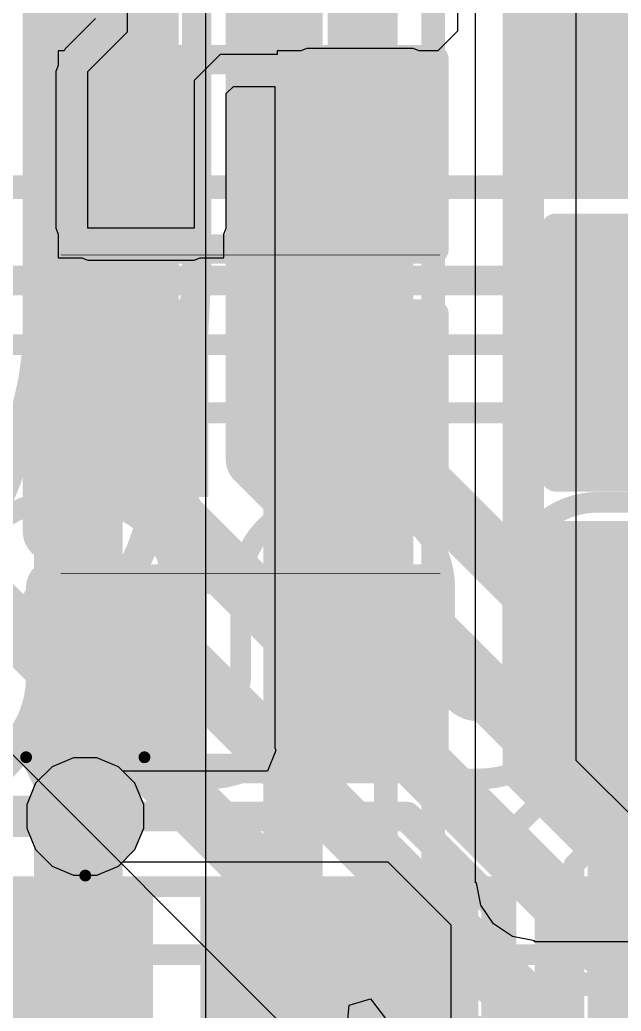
# Model space of a CAD drawing. Header units: inches. Extents: x -6 to 283, y -12 to 154.
# Drawn here: x 37.115 to 39.696, y 6.609 to 10.865 of the extents above; entities that cross this region are included whole.
import ezdxf

# ---------------------------------------------------------------- set-up
doc = ezdxf.new("R2010")
doc.units = ezdxf.units.IN
for name, color, linetype in [('Bottom Layer', 5, 'Continuous'), ('Bottom Overlay', 54, 'Continuous'), ('Bottom Paste', 16, 'Continuous'), ('Bottom Solder', 6, 'Continuous'), ('Drill Drawing', 1, 'Continuous'), ('GND-4', 54, 'Continuous'), ('PWR-1', 156, 'Continuous'), ('PWR-2', 130, 'Continuous'), ('Signal L1', 76, 'Continuous'), ('Signal L2', 6, 'Continuous'), ('Top Layer', 1, 'Continuous'), ('Via Holes', 16, 'Continuous')]:
    doc.layers.add(name, color=color, linetype=linetype)

# ---------------------------------------------------------------- blocks, each defined once
blk = doc.blocks.new('R___0402_B_168')
at = {"layer": 'Bottom Layer'}
for points in [[(-0.2413, 0.3175), (-0.2413, -0.3175), (-0.6985, -0.3175), (-0.6985, 0.3175)], [(0.6985, 0.3175), (0.6985, -0.3175), (0.2413, -0.3175), (0.2413, 0.3175)]]:
    blk.add_hatch(color=5, dxfattribs=at).paths.add_polyline_path(points)
at = {"layer": 'Bottom Paste'}
for points in [[(-0.2413, 0.3175), (-0.2413, -0.3175), (-0.6985, -0.3175), (-0.6985, 0.3175)], [(0.6985, 0.3175), (0.6985, -0.3175), (0.2413, -0.3175), (0.2413, 0.3175)]]:
    blk.add_hatch(color=16, dxfattribs=at).paths.add_polyline_path(points)
at = {"layer": 'Bottom Solder'}
for points in [[(-0.1863, 0.3725), (-0.1863, -0.3725), (-0.7535, -0.3725), (-0.7535, 0.3725)], [(0.7535, 0.3725), (0.7535, -0.3725), (0.1863, -0.3725), (0.1863, 0.3725)]]:
    blk.add_hatch(color=6, dxfattribs=at).paths.add_polyline_path(points)
at = {"layer": 'Bottom Overlay'}
for points in [[(-0.7874, -0.4064, 0.127, 0.127, 0), (-0.7874, 0.4064, 0.127, 0.127, 0)], [(-0.7874, 0.4064, 0.127, 0.127, 0), (0.7874, 0.4064, 0.127, 0.127, 0)], [(0.7874, -0.4064, 0.127, 0.127, 0), (0.7874, 0.4064, 0.127, 0.127, 0)], [(-0.8128, 0.4318, 0.00323, 0.00323, 0), (0.8128, 0.4318, 0.00323, 0.00323, 0)], [(-0.7874, -0.4064, 0.127, 0.127, 0), (0.7874, -0.4064, 0.127, 0.127, 0)]]:
    blk.add_lwpolyline(points, format="xyseb", dxfattribs=at)
for points in [[(-0.8191, 0.4064, 0.0635, 0.0635, 1), (-0.7556, 0.4064, 0.0635, 0.0635, 1)], [(-0.8191, 0.4064, 0.0635, 0.0635, 1), (-0.7556, 0.4064, 0.0635, 0.0635, 1)], [(0.7556, 0.4064, 0.0635, 0.0635, 1), (0.8191, 0.4064, 0.0635, 0.0635, 1)], [(0.7556, 0.4064, 0.0635, 0.0635, 1), (0.8191, 0.4064, 0.0635, 0.0635, 1)], [(-0.8136, 0.4318, 0.00161, 0.00161, 1), (-0.812, 0.4318, 0.00161, 0.00161, 1)], [(0.812, 0.4318, 0.00161, 0.00161, 1), (0.8136, 0.4318, 0.00161, 0.00161, 1)], [(-0.8191, -0.4064, 0.0635, 0.0635, 1), (-0.7556, -0.4064, 0.0635, 0.0635, 1)], [(-0.8191, -0.4064, 0.0635, 0.0635, 1), (-0.7556, -0.4064, 0.0635, 0.0635, 1)], [(0.7556, -0.4064, 0.0635, 0.0635, 1), (0.8191, -0.4064, 0.0635, 0.0635, 1)], [(0.7556, -0.4064, 0.0635, 0.0635, 1), (0.8191, -0.4064, 0.0635, 0.0635, 1)]]:
    blk.add_lwpolyline(points, format="xyseb", close=True, dxfattribs=at)
blk = doc.blocks.new('R___0402_B_171')
at = {"layer": 'Bottom Layer'}
for points in [[(-0.2413, 0.3175), (-0.2413, -0.3175), (-0.6985, -0.3175), (-0.6985, 0.3175)], [(0.6985, 0.3175), (0.6985, -0.3175), (0.2413, -0.3175), (0.2413, 0.3175)]]:
    blk.add_hatch(color=5, dxfattribs=at).paths.add_polyline_path(points)
at = {"layer": 'Bottom Paste'}
for points in [[(-0.2413, 0.3175), (-0.2413, -0.3175), (-0.6985, -0.3175), (-0.6985, 0.3175)], [(0.6985, 0.3175), (0.6985, -0.3175), (0.2413, -0.3175), (0.2413, 0.3175)]]:
    blk.add_hatch(color=16, dxfattribs=at).paths.add_polyline_path(points)
at = {"layer": 'Bottom Solder'}
for points in [[(-0.1863, 0.3725), (-0.1863, -0.3725), (-0.7535, -0.3725), (-0.7535, 0.3725)], [(0.7535, 0.3725), (0.7535, -0.3725), (0.1863, -0.3725), (0.1863, 0.3725)]]:
    blk.add_hatch(color=6, dxfattribs=at).paths.add_polyline_path(points)
at = {"layer": 'Bottom Overlay'}
for points in [[(-0.7874, 0.4064, 0.127, 0.127, 0), (-0.7874, -0.4064, 0.127, 0.127, 0)], [(0.7874, 0.4064, 0.127, 0.127, 0), (-0.7874, 0.4064, 0.127, 0.127, 0)], [(0.7874, 0.4064, 0.127, 0.127, 0), (0.7874, -0.4064, 0.127, 0.127, 0)], [(0.8128, 0.4318, 0.00323, 0.00323, 0), (-0.8128, 0.4318, 0.00323, 0.00323, 0)], [(0.7874, -0.4064, 0.127, 0.127, 0), (-0.7874, -0.4064, 0.127, 0.127, 0)]]:
    blk.add_lwpolyline(points, format="xyseb", dxfattribs=at)
for points in [[(-0.8191, 0.4064, 0.0635, 0.0635, 1), (-0.7556, 0.4064, 0.0635, 0.0635, 1)], [(-0.8191, 0.4064, 0.0635, 0.0635, 1), (-0.7556, 0.4064, 0.0635, 0.0635, 1)], [(0.7556, 0.4064, 0.0635, 0.0635, 1), (0.8191, 0.4064, 0.0635, 0.0635, 1)], [(0.7556, 0.4064, 0.0635, 0.0635, 1), (0.8191, 0.4064, 0.0635, 0.0635, 1)], [(-0.8136, 0.4318, 0.00161, 0.00161, 1), (-0.812, 0.4318, 0.00161, 0.00161, 1)], [(0.812, 0.4318, 0.00161, 0.00161, 1), (0.8136, 0.4318, 0.00161, 0.00161, 1)], [(-0.8191, -0.4064, 0.0635, 0.0635, 1), (-0.7556, -0.4064, 0.0635, 0.0635, 1)], [(-0.8191, -0.4064, 0.0635, 0.0635, 1), (-0.7556, -0.4064, 0.0635, 0.0635, 1)], [(0.7556, -0.4064, 0.0635, 0.0635, 1), (0.8191, -0.4064, 0.0635, 0.0635, 1)], [(0.7556, -0.4064, 0.0635, 0.0635, 1), (0.8191, -0.4064, 0.0635, 0.0635, 1)]]:
    blk.add_lwpolyline(points, format="xyseb", close=True, dxfattribs=at)
blk = doc.blocks.new('C___0603_B_383')
at = {"layer": 'Bottom Layer'}
for points in [[(-1.143, -0.4445), (-1.143, 0.4445), (-0.381, 0.4445), (-0.381, -0.4445)], [(0.381, -0.4445), (0.381, 0.4445), (1.143, 0.4445), (1.143, -0.4445)]]:
    blk.add_hatch(color=5, dxfattribs=at).paths.add_polyline_path(points)
at = {"layer": 'Bottom Paste'}
for points in [[(-1.143, -0.4445), (-1.143, 0.4445), (-0.381, 0.4445), (-0.381, -0.4445)], [(0.381, -0.4445), (0.381, 0.4445), (1.143, 0.4445), (1.143, -0.4445)]]:
    blk.add_hatch(color=16, dxfattribs=at).paths.add_polyline_path(points)
at = {"layer": 'Bottom Solder'}
for points in [[(-1.203, -0.5045), (-1.203, 0.5045), (-0.321, 0.5045), (-0.321, -0.5045)], [(0.321, -0.5045), (0.321, 0.5045), (1.203, 0.5045), (1.203, -0.5045)]]:
    blk.add_hatch(color=6, dxfattribs=at).paths.add_polyline_path(points)
at = {"layer": 'Bottom Overlay'}
for points in [[(-0.4572, 0.5334, 0.127, 0.127, 0), (-1.2446, 0.5334, 0.127, 0.127, 0)], [(-1.2446, 0.5334, 0.127, 0.127, 0), (-1.2446, -0.5334, 0.127, 0.127, 0)], [(1.2446, 0.5334, 0.127, 0.127, 0), (0.4572, 0.5334, 0.127, 0.127, 0)], [(1.2446, 0.5334, 0.127, 0.127, 0), (1.2446, -0.5334, 0.127, 0.127, 0)], [(-0.4572, -0.5334, 0.127, 0.127, 0), (-1.2446, -0.5334, 0.127, 0.127, 0)], [(1.2446, -0.5334, 0.127, 0.127, 0), (0.4572, -0.5334, 0.127, 0.127, 0)]]:
    blk.add_lwpolyline(points, format="xyseb", dxfattribs=at)
for points in [[(-1.2764, 0.5334, 0.0635, 0.0635, 1), (-1.2128, 0.5334, 0.0635, 0.0635, 1)], [(-1.2764, 0.5334, 0.0635, 0.0635, 1), (-1.2128, 0.5334, 0.0635, 0.0635, 1)], [(-0.4889, 0.5334, 0.0635, 0.0635, 1), (-0.4254, 0.5334, 0.0635, 0.0635, 1)], [(0.4254, 0.5334, 0.0635, 0.0635, 1), (0.4889, 0.5334, 0.0635, 0.0635, 1)], [(1.2128, 0.5334, 0.0635, 0.0635, 1), (1.2764, 0.5334, 0.0635, 0.0635, 1)], [(1.2128, 0.5334, 0.0635, 0.0635, 1), (1.2764, 0.5334, 0.0635, 0.0635, 1)], [(-1.2764, -0.5334, 0.0635, 0.0635, 1), (-1.2128, -0.5334, 0.0635, 0.0635, 1)], [(-1.2764, -0.5334, 0.0635, 0.0635, 1), (-1.2128, -0.5334, 0.0635, 0.0635, 1)], [(-0.4889, -0.5334, 0.0635, 0.0635, 1), (-0.4254, -0.5334, 0.0635, 0.0635, 1)], [(0.4254, -0.5334, 0.0635, 0.0635, 1), (0.4889, -0.5334, 0.0635, 0.0635, 1)], [(1.2128, -0.5334, 0.0635, 0.0635, 1), (1.2764, -0.5334, 0.0635, 0.0635, 1)], [(1.2128, -0.5334, 0.0635, 0.0635, 1), (1.2764, -0.5334, 0.0635, 0.0635, 1)]]:
    blk.add_lwpolyline(points, format="xyseb", close=True, dxfattribs=at)
blk = doc.blocks.new('C___0603_B_411')
at = {"layer": 'Bottom Layer'}
for points in [[(-1.143, -0.4445), (-1.143, 0.4445), (-0.381, 0.4445), (-0.381, -0.4445)], [(0.381, -0.4445), (0.381, 0.4445), (1.143, 0.4445), (1.143, -0.4445)]]:
    blk.add_hatch(color=5, dxfattribs=at).paths.add_polyline_path(points)
at = {"layer": 'Bottom Paste'}
for points in [[(-1.143, -0.4445), (-1.143, 0.4445), (-0.381, 0.4445), (-0.381, -0.4445)], [(0.381, -0.4445), (0.381, 0.4445), (1.143, 0.4445), (1.143, -0.4445)]]:
    blk.add_hatch(color=16, dxfattribs=at).paths.add_polyline_path(points)
at = {"layer": 'Bottom Solder'}
for points in [[(-1.203, -0.5045), (-1.203, 0.5045), (-0.321, 0.5045), (-0.321, -0.5045)], [(0.321, -0.5045), (0.321, 0.5045), (1.203, 0.5045), (1.203, -0.5045)]]:
    blk.add_hatch(color=6, dxfattribs=at).paths.add_polyline_path(points)
at = {"layer": 'Bottom Overlay'}
for points in [[(-1.2446, 0.5334, 0.127, 0.127, 0), (-1.2446, -0.5334, 0.127, 0.127, 0)], [(-0.4572, 0.5334, 0.127, 0.127, 0), (-1.2446, 0.5334, 0.127, 0.127, 0)], [(1.2446, 0.5334, 0.127, 0.127, 0), (0.4572, 0.5334, 0.127, 0.127, 0)], [(1.2446, 0.5334, 0.127, 0.127, 0), (1.2446, -0.5334, 0.127, 0.127, 0)], [(-0.4572, -0.5334, 0.127, 0.127, 0), (-1.2446, -0.5334, 0.127, 0.127, 0)], [(1.2446, -0.5334, 0.127, 0.127, 0), (0.4572, -0.5334, 0.127, 0.127, 0)]]:
    blk.add_lwpolyline(points, format="xyseb", dxfattribs=at)
for points in [[(-1.2764, 0.5334, 0.0635, 0.0635, 1), (-1.2128, 0.5334, 0.0635, 0.0635, 1)], [(-1.2764, 0.5334, 0.0635, 0.0635, 1), (-1.2128, 0.5334, 0.0635, 0.0635, 1)], [(-0.4889, 0.5334, 0.0635, 0.0635, 1), (-0.4254, 0.5334, 0.0635, 0.0635, 1)], [(0.4254, 0.5334, 0.0635, 0.0635, 1), (0.4889, 0.5334, 0.0635, 0.0635, 1)], [(1.2128, 0.5334, 0.0635, 0.0635, 1), (1.2764, 0.5334, 0.0635, 0.0635, 1)], [(1.2128, 0.5334, 0.0635, 0.0635, 1), (1.2764, 0.5334, 0.0635, 0.0635, 1)], [(-1.2764, -0.5334, 0.0635, 0.0635, 1), (-1.2128, -0.5334, 0.0635, 0.0635, 1)], [(-1.2764, -0.5334, 0.0635, 0.0635, 1), (-1.2128, -0.5334, 0.0635, 0.0635, 1)], [(-0.4889, -0.5334, 0.0635, 0.0635, 1), (-0.4254, -0.5334, 0.0635, 0.0635, 1)], [(0.4254, -0.5334, 0.0635, 0.0635, 1), (0.4889, -0.5334, 0.0635, 0.0635, 1)], [(1.2128, -0.5334, 0.0635, 0.0635, 1), (1.2764, -0.5334, 0.0635, 0.0635, 1)], [(1.2128, -0.5334, 0.0635, 0.0635, 1), (1.2764, -0.5334, 0.0635, 0.0635, 1)]]:
    blk.add_lwpolyline(points, format="xyseb", close=True, dxfattribs=at)
blk = doc.blocks.new('C___0603_B_412')
at = {"layer": 'Bottom Layer'}
for points in [[(-1.143, -0.4445), (-1.143, 0.4445), (-0.381, 0.4445), (-0.381, -0.4445)], [(0.381, -0.4445), (0.381, 0.4445), (1.143, 0.4445), (1.143, -0.4445)]]:
    blk.add_hatch(color=5, dxfattribs=at).paths.add_polyline_path(points)
at = {"layer": 'Bottom Paste'}
for points in [[(-1.143, -0.4445), (-1.143, 0.4445), (-0.381, 0.4445), (-0.381, -0.4445)], [(0.381, -0.4445), (0.381, 0.4445), (1.143, 0.4445), (1.143, -0.4445)]]:
    blk.add_hatch(color=16, dxfattribs=at).paths.add_polyline_path(points)
at = {"layer": 'Bottom Solder'}
for points in [[(-1.203, -0.5045), (-1.203, 0.5045), (-0.321, 0.5045), (-0.321, -0.5045)], [(0.321, -0.5045), (0.321, 0.5045), (1.203, 0.5045), (1.203, -0.5045)]]:
    blk.add_hatch(color=6, dxfattribs=at).paths.add_polyline_path(points)
at = {"layer": 'Bottom Overlay'}
for points in [[(-1.2446, 0.5334, 0.127, 0.127, 0), (-1.2446, -0.5334, 0.127, 0.127, 0)], [(-0.4572, 0.5334, 0.127, 0.127, 0), (-1.2446, 0.5334, 0.127, 0.127, 0)], [(1.2446, 0.5334, 0.127, 0.127, 0), (0.4572, 0.5334, 0.127, 0.127, 0)], [(1.2446, 0.5334, 0.127, 0.127, 0), (1.2446, -0.5334, 0.127, 0.127, 0)], [(-0.4572, -0.5334, 0.127, 0.127, 0), (-1.2446, -0.5334, 0.127, 0.127, 0)], [(1.2446, -0.5334, 0.127, 0.127, 0), (0.4572, -0.5334, 0.127, 0.127, 0)]]:
    blk.add_lwpolyline(points, format="xyseb", dxfattribs=at)
for points in [[(-1.2764, 0.5334, 0.0635, 0.0635, 1), (-1.2128, 0.5334, 0.0635, 0.0635, 1)], [(-1.2764, 0.5334, 0.0635, 0.0635, 1), (-1.2128, 0.5334, 0.0635, 0.0635, 1)], [(-0.4889, 0.5334, 0.0635, 0.0635, 1), (-0.4254, 0.5334, 0.0635, 0.0635, 1)], [(0.4254, 0.5334, 0.0635, 0.0635, 1), (0.4889, 0.5334, 0.0635, 0.0635, 1)], [(1.2128, 0.5334, 0.0635, 0.0635, 1), (1.2764, 0.5334, 0.0635, 0.0635, 1)], [(1.2128, 0.5334, 0.0635, 0.0635, 1), (1.2764, 0.5334, 0.0635, 0.0635, 1)], [(-1.2764, -0.5334, 0.0635, 0.0635, 1), (-1.2128, -0.5334, 0.0635, 0.0635, 1)], [(-1.2764, -0.5334, 0.0635, 0.0635, 1), (-1.2128, -0.5334, 0.0635, 0.0635, 1)], [(-0.4889, -0.5334, 0.0635, 0.0635, 1), (-0.4254, -0.5334, 0.0635, 0.0635, 1)], [(0.4254, -0.5334, 0.0635, 0.0635, 1), (0.4889, -0.5334, 0.0635, 0.0635, 1)], [(1.2128, -0.5334, 0.0635, 0.0635, 1), (1.2764, -0.5334, 0.0635, 0.0635, 1)], [(1.2128, -0.5334, 0.0635, 0.0635, 1), (1.2764, -0.5334, 0.0635, 0.0635, 1)]]:
    blk.add_lwpolyline(points, format="xyseb", close=True, dxfattribs=at)
blk = doc.blocks.new('C___0402_B_442')
at = {"layer": 'Bottom Layer'}
for points in [[(-0.2413, 0.3175), (-0.2413, -0.3175), (-0.6985, -0.3175), (-0.6985, 0.3175)], [(0.6985, 0.3175), (0.6985, -0.3175), (0.2413, -0.3175), (0.2413, 0.3175)]]:
    blk.add_hatch(color=5, dxfattribs=at).paths.add_polyline_path(points)
at = {"layer": 'Bottom Paste'}
for points in [[(-0.2413, 0.3175), (-0.2413, -0.3175), (-0.6985, -0.3175), (-0.6985, 0.3175)], [(0.6985, 0.3175), (0.6985, -0.3175), (0.2413, -0.3175), (0.2413, 0.3175)]]:
    blk.add_hatch(color=16, dxfattribs=at).paths.add_polyline_path(points)
at = {"layer": 'Bottom Solder'}
for points in [[(-0.1813, 0.3775), (-0.1813, -0.3775), (-0.7585, -0.3775), (-0.7585, 0.3775)], [(0.7585, 0.3775), (0.7585, -0.3775), (0.1813, -0.3775), (0.1813, 0.3775)]]:
    blk.add_hatch(color=6, dxfattribs=at).paths.add_polyline_path(points)
at = {"layer": 'Bottom Overlay'}
for points in [[(-0.7874, 0.4064, 0.127, 0.127, 0), (-0.2794, 0.4064, 0.127, 0.127, 0)], [(-0.7874, -0.4064, 0.127, 0.127, 0), (-0.7874, 0.4064, 0.127, 0.127, 0)], [(0.2794, 0.4064, 0.127, 0.127, 0), (0.7874, 0.4064, 0.127, 0.127, 0)], [(0.7874, -0.4064, 0.127, 0.127, 0), (0.7874, 0.4064, 0.127, 0.127, 0)], [(-0.7874, -0.4064, 0.127, 0.127, 0), (-0.2794, -0.4064, 0.127, 0.127, 0)], [(0.2794, -0.4064, 0.127, 0.127, 0), (0.7874, -0.4064, 0.127, 0.127, 0)]]:
    blk.add_lwpolyline(points, format="xyseb", dxfattribs=at)
for points in [[(-0.8191, 0.4064, 0.0635, 0.0635, 1), (-0.7556, 0.4064, 0.0635, 0.0635, 1)], [(-0.8191, 0.4064, 0.0635, 0.0635, 1), (-0.7556, 0.4064, 0.0635, 0.0635, 1)], [(-0.3111, 0.4064, 0.0635, 0.0635, 1), (-0.2477, 0.4064, 0.0635, 0.0635, 1)], [(0.2477, 0.4064, 0.0635, 0.0635, 1), (0.3111, 0.4064, 0.0635, 0.0635, 1)], [(0.7556, 0.4064, 0.0635, 0.0635, 1), (0.8191, 0.4064, 0.0635, 0.0635, 1)], [(0.7556, 0.4064, 0.0635, 0.0635, 1), (0.8191, 0.4064, 0.0635, 0.0635, 1)], [(-0.8191, -0.4064, 0.0635, 0.0635, 1), (-0.7556, -0.4064, 0.0635, 0.0635, 1)], [(-0.8191, -0.4064, 0.0635, 0.0635, 1), (-0.7556, -0.4064, 0.0635, 0.0635, 1)], [(-0.3111, -0.4064, 0.0635, 0.0635, 1), (-0.2477, -0.4064, 0.0635, 0.0635, 1)], [(0.2477, -0.4064, 0.0635, 0.0635, 1), (0.3111, -0.4064, 0.0635, 0.0635, 1)], [(0.7556, -0.4064, 0.0635, 0.0635, 1), (0.8191, -0.4064, 0.0635, 0.0635, 1)], [(0.7556, -0.4064, 0.0635, 0.0635, 1), (0.8191, -0.4064, 0.0635, 0.0635, 1)]]:
    blk.add_lwpolyline(points, format="xyseb", close=True, dxfattribs=at)
blk = doc.blocks.new('C___0603_B_447')
at = {"layer": 'Bottom Layer'}
for points in [[(-1.143, -0.4445), (-1.143, 0.4445), (-0.381, 0.4445), (-0.381, -0.4445)], [(0.381, -0.4445), (0.381, 0.4445), (1.143, 0.4445), (1.143, -0.4445)]]:
    blk.add_hatch(color=5, dxfattribs=at).paths.add_polyline_path(points)
at = {"layer": 'Bottom Paste'}
for points in [[(-1.143, -0.4445), (-1.143, 0.4445), (-0.381, 0.4445), (-0.381, -0.4445)], [(0.381, -0.4445), (0.381, 0.4445), (1.143, 0.4445), (1.143, -0.4445)]]:
    blk.add_hatch(color=16, dxfattribs=at).paths.add_polyline_path(points)
at = {"layer": 'Bottom Solder'}
for points in [[(-1.203, -0.5045), (-1.203, 0.5045), (-0.321, 0.5045), (-0.321, -0.5045)], [(0.321, -0.5045), (0.321, 0.5045), (1.203, 0.5045), (1.203, -0.5045)]]:
    blk.add_hatch(color=6, dxfattribs=at).paths.add_polyline_path(points)
at = {"layer": 'Bottom Overlay'}
for points in [[(-1.2446, -0.5334, 0.127, 0.127, 0), (-1.2446, 0.5334, 0.127, 0.127, 0)], [(-0.4572, 0.5334, 0.127, 0.127, 0), (-1.2446, 0.5334, 0.127, 0.127, 0)], [(1.2446, 0.5334, 0.127, 0.127, 0), (0.4572, 0.5334, 0.127, 0.127, 0)], [(1.2446, -0.5334, 0.127, 0.127, 0), (1.2446, 0.5334, 0.127, 0.127, 0)], [(-0.4572, -0.5334, 0.127, 0.127, 0), (-1.2446, -0.5334, 0.127, 0.127, 0)], [(1.2446, -0.5334, 0.127, 0.127, 0), (0.4572, -0.5334, 0.127, 0.127, 0)]]:
    blk.add_lwpolyline(points, format="xyseb", dxfattribs=at)
for points in [[(-1.2764, 0.5334, 0.0635, 0.0635, 1), (-1.2128, 0.5334, 0.0635, 0.0635, 1)], [(-1.2764, 0.5334, 0.0635, 0.0635, 1), (-1.2128, 0.5334, 0.0635, 0.0635, 1)], [(-0.4889, 0.5334, 0.0635, 0.0635, 1), (-0.4254, 0.5334, 0.0635, 0.0635, 1)], [(0.4254, 0.5334, 0.0635, 0.0635, 1), (0.4889, 0.5334, 0.0635, 0.0635, 1)], [(1.2128, 0.5334, 0.0635, 0.0635, 1), (1.2764, 0.5334, 0.0635, 0.0635, 1)], [(1.2128, 0.5334, 0.0635, 0.0635, 1), (1.2764, 0.5334, 0.0635, 0.0635, 1)], [(-1.2764, -0.5334, 0.0635, 0.0635, 1), (-1.2128, -0.5334, 0.0635, 0.0635, 1)], [(-1.2764, -0.5334, 0.0635, 0.0635, 1), (-1.2128, -0.5334, 0.0635, 0.0635, 1)], [(-0.4889, -0.5334, 0.0635, 0.0635, 1), (-0.4254, -0.5334, 0.0635, 0.0635, 1)], [(0.4254, -0.5334, 0.0635, 0.0635, 1), (0.4889, -0.5334, 0.0635, 0.0635, 1)], [(1.2128, -0.5334, 0.0635, 0.0635, 1), (1.2764, -0.5334, 0.0635, 0.0635, 1)], [(1.2128, -0.5334, 0.0635, 0.0635, 1), (1.2764, -0.5334, 0.0635, 0.0635, 1)]]:
    blk.add_lwpolyline(points, format="xyseb", close=True, dxfattribs=at)
blk = doc.blocks.new('C___0603_B_449')
at = {"layer": 'Bottom Layer'}
for points in [[(-1.143, -0.4445), (-1.143, 0.4445), (-0.381, 0.4445), (-0.381, -0.4445)], [(0.381, -0.4445), (0.381, 0.4445), (1.143, 0.4445), (1.143, -0.4445)]]:
    blk.add_hatch(color=5, dxfattribs=at).paths.add_polyline_path(points)
at = {"layer": 'Bottom Paste'}
for points in [[(-1.143, -0.4445), (-1.143, 0.4445), (-0.381, 0.4445), (-0.381, -0.4445)], [(0.381, -0.4445), (0.381, 0.4445), (1.143, 0.4445), (1.143, -0.4445)]]:
    blk.add_hatch(color=16, dxfattribs=at).paths.add_polyline_path(points)
at = {"layer": 'Bottom Solder'}
for points in [[(-1.203, -0.5045), (-1.203, 0.5045), (-0.321, 0.5045), (-0.321, -0.5045)], [(0.321, -0.5045), (0.321, 0.5045), (1.203, 0.5045), (1.203, -0.5045)]]:
    blk.add_hatch(color=6, dxfattribs=at).paths.add_polyline_path(points)
at = {"layer": 'Bottom Overlay'}
for points in [[(-1.2446, -0.5334, 0.127, 0.127, 0), (-1.2446, 0.5334, 0.127, 0.127, 0)], [(-0.4572, 0.5334, 0.127, 0.127, 0), (-1.2446, 0.5334, 0.127, 0.127, 0)], [(1.2446, 0.5334, 0.127, 0.127, 0), (0.4572, 0.5334, 0.127, 0.127, 0)], [(1.2446, -0.5334, 0.127, 0.127, 0), (1.2446, 0.5334, 0.127, 0.127, 0)], [(-0.4572, -0.5334, 0.127, 0.127, 0), (-1.2446, -0.5334, 0.127, 0.127, 0)], [(1.2446, -0.5334, 0.127, 0.127, 0), (0.4572, -0.5334, 0.127, 0.127, 0)]]:
    blk.add_lwpolyline(points, format="xyseb", dxfattribs=at)
for points in [[(-1.2764, 0.5334, 0.0635, 0.0635, 1), (-1.2128, 0.5334, 0.0635, 0.0635, 1)], [(-1.2764, 0.5334, 0.0635, 0.0635, 1), (-1.2128, 0.5334, 0.0635, 0.0635, 1)], [(-0.4889, 0.5334, 0.0635, 0.0635, 1), (-0.4254, 0.5334, 0.0635, 0.0635, 1)], [(0.4254, 0.5334, 0.0635, 0.0635, 1), (0.4889, 0.5334, 0.0635, 0.0635, 1)], [(1.2128, 0.5334, 0.0635, 0.0635, 1), (1.2764, 0.5334, 0.0635, 0.0635, 1)], [(1.2128, 0.5334, 0.0635, 0.0635, 1), (1.2764, 0.5334, 0.0635, 0.0635, 1)], [(-1.2764, -0.5334, 0.0635, 0.0635, 1), (-1.2128, -0.5334, 0.0635, 0.0635, 1)], [(-1.2764, -0.5334, 0.0635, 0.0635, 1), (-1.2128, -0.5334, 0.0635, 0.0635, 1)], [(-0.4889, -0.5334, 0.0635, 0.0635, 1), (-0.4254, -0.5334, 0.0635, 0.0635, 1)], [(0.4254, -0.5334, 0.0635, 0.0635, 1), (0.4889, -0.5334, 0.0635, 0.0635, 1)], [(1.2128, -0.5334, 0.0635, 0.0635, 1), (1.2764, -0.5334, 0.0635, 0.0635, 1)], [(1.2128, -0.5334, 0.0635, 0.0635, 1), (1.2764, -0.5334, 0.0635, 0.0635, 1)]]:
    blk.add_lwpolyline(points, format="xyseb", close=True, dxfattribs=at)

msp = doc.modelspace()

# ---------------------------------------------------------------- hatches: boundary and pattern name
at = {"layer": 'Bottom Layer'}
msp.add_hatch(color=5, dxfattribs=at).paths.add_polyline_path([(38.346, 7.7396), (38.8032, 7.7396), (38.8032, 10.6052), (38.346, 10.6052)])
h = msp.add_hatch(color=5, dxfattribs=at)
edge = h.paths.add_edge_path()
edge.add_arc((37.3956, 7.4452), 0.15, 0, 360)
at = {"layer": 'Bottom Solder'}
h = msp.add_hatch(color=6, dxfattribs=at)
edge = h.paths.add_edge_path()
edge.add_arc((37.3956, 7.4452), 0.2516, 0, 360)
at = {"layer": 'GND-4'}
h = msp.add_hatch(color=54, dxfattribs=at)
edge = h.paths.add_edge_path()
edge.add_arc((37.3956, 7.4452), 0.15, 0, 360)
at = {"layer": 'Signal L2'}
h = msp.add_hatch(color=6, dxfattribs=at)
edge = h.paths.add_edge_path()
edge.add_arc((37.3956, 7.4452), 0.15, 0, 360)
at = {"layer": 'Via Holes'}
h = msp.add_hatch(color=7, dxfattribs=at)
edge = h.paths.add_edge_path()
edge.add_arc((37.3956, 7.4452), 0.075, 0, 360)

# ---------------------------------------------------------------- linework, layer by layer
at = {"layer": 'Bottom Layer'}
for p, q in [((38.9937, 13.4993), (38.9937, 10.8164)), ((39.503, 7.6857), (39.503, 12.3083)), ((37.5771, 10.8141), (37.5771, 11.1767)), ((37.4397, 10.8711), (37.309, 10.7404)), ((37.4062, 10.6432), (37.5771, 10.8141)), ((38.9937, 10.8164), (38.9094, 10.7322)), ((37.3056, 10.7322), (37.2792, 10.7322)), ((37.2792, 10.7322), (37.2792, 10.6685)), ((37.309, 10.7404), (37.3056, 10.7322)), ((38.3207, 10.7322), (38.219, 10.7322)), ((38.219, 10.7322), (38.219, 10.7164)), ((38.346, 10.7427), (38.3207, 10.7322)), ((38.8032, 10.7427), (38.346, 10.7427)), ((38.8284, 10.7322), (38.8032, 10.7427)), ((38.9094, 10.7322), (38.8284, 10.7322)), ((37.9745, 10.7164), (37.8634, 10.6052)), ((38.219, 10.7164), (37.9745, 10.7164)), ((37.2792, 10.6685), (37.2687, 10.6432)), ((37.2687, 10.6432), (37.2687, 10.6432)), ((37.2687, 10.6432), (37.2687, 9.9702)), ((37.4062, 9.9702), (37.4062, 10.6432)), ((37.8634, 10.6052), (37.8634, 9.9702)), ((38.0008, 10.5483), (38.0315, 10.5789)), ((38.0315, 10.5789), (38.2085, 10.5789)), ((38.2085, 10.5789), (38.2085, 7.7396)), ((38.0008, 9.9702), (38.0008, 10.5483)), ((37.2687, 9.9702), (37.2792, 9.9449)), ((37.8634, 9.9702), (37.4062, 9.9702)), ((37.9904, 9.9449), (38.0008, 9.9702)), ((37.2792, 9.9449), (37.2792, 9.8432)), ((37.9904, 9.8432), (37.9904, 9.9449)), ((37.2792, 9.8432), (37.3809, 9.8432)), ((37.3809, 9.8432), (37.4062, 9.8327)), ((37.4062, 9.8327), (37.8634, 9.8327)), ((37.8634, 9.8327), (37.8886, 9.8432)), ((37.8886, 9.8432), (37.9904, 9.8432)), ((38.2132, 7.7283), (38.1778, 7.6394)), ((38.2085, 7.7396), (38.2132, 7.7283)), ((37.3456, 7.6968), (37.2531, 7.6585)), ((37.4457, 7.6968), (37.3456, 7.6968)), ((37.5382, 7.6585), (37.4457, 7.6968)), ((39.8418, 7.3469), (39.503, 7.6857)), ((37.2531, 7.6585), (37.1824, 7.5877)), ((37.5572, 7.6394), (37.5382, 7.6585)), ((38.1778, 7.6394), (37.5572, 7.6394)), ((37.1824, 7.5877), (37.144, 7.4952)), ((37.144, 7.4952), (37.144, 7.3951)), ((37.144, 7.3951), (37.1824, 7.3027)), ((37.1824, 7.3027), (37.2531, 7.2319)), ((37.5382, 7.2319), (37.5572, 7.2509)), ((37.5572, 7.2509), (38.6939, 7.2509)), ((38.6939, 7.2509), (38.9645, 6.9803)), ((37.2531, 7.2319), (37.3456, 7.1936)), ((37.3456, 7.1936), (37.4457, 7.1936)), ((37.4457, 7.1936), (37.5382, 7.2319)), ((38.9645, 6.9803), (38.9645, 5.9115))]:
    msp.add_line(p, q, dxfattribs=at)
for points in [[(39.2752, 7.6367, 0.1778, 0.1778, 0), (39.2752, 13.5413, 0.1778, 0.1778, 0)], [(38.5746, 7.9682, 0.127, 0.127, 0), (38.5746, 8.0571, 0.127, 0.127, 0)], [(38.5746, 7.9682, 0.127, 0.127, 0), (39.0501, 7.4927, 0.127, 0.127, 0)], [(39.2752, 7.6367, 0.1778, 0.1778, 0), (39.6413, 7.2706, 0.1778, 0.1778, 0)], [(39.0501, 7.4927, 0.127, 0.127, 0), (39.3873, 7.1554, 0.127, 0.127, 0)], [(37.3956, 7.4452, 0.127, 0.127, 0), (38.7743, 7.4452, 0.127, 0.127, 0)], [(38.7743, 7.4452, 0.127, 0.127, 0), (39.1587, 7.0607, 0.127, 0.127, 0)], [(39.6413, 4.181, 0.1778, 0.1778, 0), (39.6413, 7.2706, 0.1778, 0.1778, 0)], [(39.3873, 4.0758, 0.127, 0.127, 0), (39.3873, 7.1554, 0.127, 0.127, 0)], [(39.1587, 4.0067, 0.127, 0.127, 0), (39.1587, 7.0607, 0.127, 0.127, 0)]]:
    msp.add_lwpolyline(points, format="xyseb", dxfattribs=at)
for points in [[(38.5428, 8.0571, 0.0635, 0.0635, 1), (38.6063, 8.0571, 0.0635, 0.0635, 1)], [(38.5428, 7.9682, 0.0635, 0.0635, 1), (38.6063, 7.9682, 0.0635, 0.0635, 1)], [(38.5428, 7.9682, 0.0635, 0.0635, 1), (38.6063, 7.9682, 0.0635, 0.0635, 1)], [(39.2308, 7.6367, 0.0889, 0.0889, 1), (39.3197, 7.6367, 0.0889, 0.0889, 1)], [(39.2308, 7.6367, 0.0889, 0.0889, 1), (39.3197, 7.6367, 0.0889, 0.0889, 1)], [(39.0183, 7.4927, 0.0635, 0.0635, 1), (39.0818, 7.4927, 0.0635, 0.0635, 1)], [(39.0183, 7.4927, 0.0635, 0.0635, 1), (39.0818, 7.4927, 0.0635, 0.0635, 1)], [(37.3639, 7.4452, 0.0635, 0.0635, 1), (37.4274, 7.4452, 0.0635, 0.0635, 1)], [(38.7426, 7.4452, 0.0635, 0.0635, 1), (38.8061, 7.4452, 0.0635, 0.0635, 1)], [(38.7426, 7.4452, 0.0635, 0.0635, 1), (38.8061, 7.4452, 0.0635, 0.0635, 1)], [(39.5969, 7.2706, 0.0889, 0.0889, 1), (39.6858, 7.2706, 0.0889, 0.0889, 1)], [(39.5969, 7.2706, 0.0889, 0.0889, 1), (39.6858, 7.2706, 0.0889, 0.0889, 1)], [(39.3556, 7.1554, 0.0635, 0.0635, 1), (39.4191, 7.1554, 0.0635, 0.0635, 1)], [(39.3556, 7.1554, 0.0635, 0.0635, 1), (39.4191, 7.1554, 0.0635, 0.0635, 1)], [(39.127, 7.0607, 0.0635, 0.0635, 1), (39.1905, 7.0607, 0.0635, 0.0635, 1)], [(39.127, 7.0607, 0.0635, 0.0635, 1), (39.1905, 7.0607, 0.0635, 0.0635, 1)]]:
    msp.add_lwpolyline(points, format="xyseb", close=True, dxfattribs=at)
at = {"layer": 'Drill Drawing'}
for points in [[(37.1416, 7.6992, 0.0508, 0.0508, 0), (37.6496, 7.6992, 0.0508, 0.0508, 0)], [(37.1416, 7.6992, 0.0508, 0.0508, 0), (37.3956, 7.1912, 0.0508, 0.0508, 0)], [(37.3956, 7.1912, 0.0508, 0.0508, 0), (37.6496, 7.6992, 0.0508, 0.0508, 0)]]:
    msp.add_lwpolyline(points, format="xyseb", dxfattribs=at)
for points in [[(37.1289, 7.6992, 0.0254, 0.0254, 1), (37.1543, 7.6992, 0.0254, 0.0254, 1)], [(37.1289, 7.6992, 0.0254, 0.0254, 1), (37.1543, 7.6992, 0.0254, 0.0254, 1)], [(37.6369, 7.6992, 0.0254, 0.0254, 1), (37.6623, 7.6992, 0.0254, 0.0254, 1)], [(37.6369, 7.6992, 0.0254, 0.0254, 1), (37.6623, 7.6992, 0.0254, 0.0254, 1)], [(37.3829, 7.1912, 0.0254, 0.0254, 1), (37.4083, 7.1912, 0.0254, 0.0254, 1)], [(37.3829, 7.1912, 0.0254, 0.0254, 1), (37.4083, 7.1912, 0.0254, 0.0254, 1)]]:
    msp.add_lwpolyline(points, format="xyseb", close=True, dxfattribs=at)
at = {"layer": 'GND-4'}
for p, q in [((37.3456, 7.6968), (37.2531, 7.6585)), ((37.4457, 7.6968), (37.3456, 7.6968)), ((37.5382, 7.6585), (37.4457, 7.6968)), ((37.2531, 7.6585), (37.1824, 7.5877)), ((37.6089, 7.5877), (37.5382, 7.6585)), ((37.1824, 7.5877), (37.144, 7.4952)), ((37.6472, 7.4952), (37.6089, 7.5877)), ((37.144, 7.4952), (37.144, 7.3951)), ((37.6472, 7.3951), (37.6472, 7.4952)), ((37.144, 7.3951), (37.1824, 7.3027)), ((37.6089, 7.3027), (37.6472, 7.3951)), ((37.1824, 7.3027), (37.2531, 7.2319)), ((37.5382, 7.2319), (37.6089, 7.3027)), ((37.2531, 7.2319), (37.3456, 7.1936)), ((37.3456, 7.1936), (37.4457, 7.1936)), ((37.4457, 7.1936), (37.5382, 7.2319))]:
    msp.add_line(p, q, dxfattribs=at)
at = {"layer": 'PWR-1'}
msp.add_line((37.9134, 4.4935), (37.9134, 12.7726), dxfattribs=at)
msp.add_lwpolyline([(37.3662, 4.6888, 0.381, 0.381, 0), (37.3662, 13.4522, 0.381, 0.381, 0)], format="xyseb", dxfattribs=at)
at = {"layer": 'PWR-2'}
msp.add_line((36.3945, 8.3994), (41.0961, 3.6977), dxfattribs=at)
for points in [[(38.1253, 8.9783, 0.254, 0.254, 0), (38.1253, 17.8915, 0.254, 0.254, 0)], [(37.6696, 8.8403, 0.254, 0.254, 0), (37.6696, 17.7575, 0.254, 0.254, 0)], [(38.5626, 9.1549, 0.254, 0.254, 0), (38.5626, 17.6132, 0.254, 0.254, 0)], [(37.2543, 8.6676, 0.254, 0.254, 0), (37.2543, 17.4133, 0.254, 0.254, 0)], [(38.5626, 9.1549, 0.254, 0.254, 0), (41.014, 6.7035, 0.254, 0.254, 0)], [(38.1253, 8.9783, 0.254, 0.254, 0), (42.7521, 4.3515, 0.254, 0.254, 0)], [(37.6696, 8.8403, 0.254, 0.254, 0), (42.357, 4.1529, 0.254, 0.254, 0)], [(37.2543, 8.6676, 0.254, 0.254, 0), (41.9367, 3.9852, 0.254, 0.254, 0)], [(36.798, 8.5509, 0.254, 0.254, 0), (41.5028, 3.8461, 0.254, 0.254, 0)]]:
    msp.add_lwpolyline(points, format="xyseb", dxfattribs=at)
for points in [[(38.4991, 9.1549, 0.127, 0.127, 1), (38.6261, 9.1549, 0.127, 0.127, 1)], [(38.4991, 9.1549, 0.127, 0.127, 1), (38.6261, 9.1549, 0.127, 0.127, 1)], [(38.0618, 8.9783, 0.127, 0.127, 1), (38.1888, 8.9783, 0.127, 0.127, 1)], [(38.0618, 8.9783, 0.127, 0.127, 1), (38.1888, 8.9783, 0.127, 0.127, 1)], [(37.6061, 8.8403, 0.127, 0.127, 1), (37.7331, 8.8403, 0.127, 0.127, 1)], [(37.6061, 8.8403, 0.127, 0.127, 1), (37.7331, 8.8403, 0.127, 0.127, 1)], [(37.1908, 8.6676, 0.127, 0.127, 1), (37.3178, 8.6676, 0.127, 0.127, 1)], [(37.1908, 8.6676, 0.127, 0.127, 1), (37.3178, 8.6676, 0.127, 0.127, 1)]]:
    msp.add_lwpolyline(points, format="xyseb", close=True, dxfattribs=at)
at = {"layer": 'Signal L1'}
for points in [[(36.9502, 10.1464, 0.1016, 0.1016, 0), (41.0581, 10.1464, 0.1016, 0.1016, 0)], [(36.9505, 9.7461, 0.127, 0.127, 0), (42.5433, 9.7461, 0.127, 0.127, 0)], [(32.9467, 9.4701, 0.0889, 0.0889, 0), (43.6446, 9.4701, 0.0889, 0.0889, 0)], [(33.0677, 9.178, 0.0889, 0.0889, 0), (43.7656, 9.178, 0.0889, 0.0889, 0)], [(36.8936, 8.4289, 0.0889, 0.0889, -0.414214), (37.2588, 8.794, 0.0889, 0.0889, 0)], [(37.2588, 8.794, 0.0889, 0.0889, 0), (37.4048, 8.794, 0.0889, 0.0889, 0)], [(37.4048, 8.794, 0.0889, 0.0889, -0.414214), (37.7699, 8.4289, 0.0889, 0.0889, 0)], [(38.062, 8.4289, 0.0889, 0.0889, -0.414214), (38.4272, 8.794, 0.0889, 0.0889, 0)], [(38.4272, 8.794, 0.0889, 0.0889, 0), (38.5732, 8.794, 0.0889, 0.0889, 0)], [(38.5732, 8.794, 0.0889, 0.0889, -0.414214), (38.9383, 8.4289, 0.0889, 0.0889, 0)], [(39.2304, 8.4289, 0.0889, 0.0889, -0.414214), (39.5956, 8.794, 0.0889, 0.0889, 0)], [(39.5956, 8.794, 0.0889, 0.0889, 0), (39.7416, 8.794, 0.0889, 0.0889, 0)], [(37.1857, 8.4289, 0.0889, 0.0889, -0.414214), (37.2588, 8.5019, 0.0889, 0.0889, 0)], [(37.2588, 8.5019, 0.0889, 0.0889, 0), (37.4048, 8.5019, 0.0889, 0.0889, 0)], [(37.4048, 8.5019, 0.0889, 0.0889, -0.414214), (37.4778, 8.4289, 0.0889, 0.0889, 0)], [(38.3541, 8.4289, 0.0889, 0.0889, -0.414214), (38.4272, 8.5019, 0.0889, 0.0889, 0)], [(38.4272, 8.5019, 0.0889, 0.0889, 0), (38.5732, 8.5019, 0.0889, 0.0889, 0)], [(38.5732, 8.5019, 0.0889, 0.0889, -0.414214), (38.6462, 8.4289, 0.0889, 0.0889, 0)], [(39.5225, 8.4289, 0.0889, 0.0889, -0.414214), (39.5956, 8.5019, 0.0889, 0.0889, 0)], [(39.5956, 8.5019, 0.0889, 0.0889, 0), (39.7416, 8.5019, 0.0889, 0.0889, 0)], [(37.1857, 8.0444, 0.0889, 0.0889, 0), (37.1857, 8.4289, 0.0889, 0.0889, 0)], [(37.4778, 7.987, 0.0889, 0.0889, 0), (37.4778, 8.4289, 0.0889, 0.0889, 0)], [(37.7699, 8.0444, 0.0889, 0.0889, 0), (37.7699, 8.4289, 0.0889, 0.0889, 0)], [(38.062, 8.0444, 0.0889, 0.0889, 0), (38.062, 8.4289, 0.0889, 0.0889, 0)], [(38.3541, 8.0444, 0.0889, 0.0889, 0), (38.3541, 8.4289, 0.0889, 0.0889, 0)], [(38.6462, 7.987, 0.0889, 0.0889, 0), (38.6462, 8.4289, 0.0889, 0.0889, 0)], [(38.9383, 8.0444, 0.0889, 0.0889, 0), (38.9383, 8.4289, 0.0889, 0.0889, 0)], [(39.2304, 8.0444, 0.0889, 0.0889, 0), (39.2304, 8.4289, 0.0889, 0.0889, 0)], [(39.5225, 8.0444, 0.0889, 0.0889, 0), (39.5225, 8.4289, 0.0889, 0.0889, 0)], [(37.1857, 8.0444, 0.0889, 0.0889, -0.414214), (36.7473, 7.606, 0.0889, 0.0889, 0)], [(37.916, 7.8981, 0.0889, 0.0889, -0.413685), (37.7699, 8.0444, 0.0889, 0.0889, 0)], [(38.3541, 8.0444, 0.0889, 0.0889, -0.414214), (37.9157, 7.606, 0.0889, 0.0889, 0)], [(38.062, 8.0444, 0.0889, 0.0889, -0.413685), (37.916, 7.8981, 0.0889, 0.0889, 0)], [(39.0844, 7.8981, 0.0889, 0.0889, -0.413685), (38.9383, 8.0444, 0.0889, 0.0889, 0)], [(39.5225, 8.0444, 0.0889, 0.0889, -0.414214), (39.0841, 7.606, 0.0889, 0.0889, 0)], [(39.2304, 8.0444, 0.0889, 0.0889, -0.413685), (39.0844, 7.8981, 0.0889, 0.0889, 0)], [(37.8588, 7.606, 0.0889, 0.0889, -0.414214), (37.4778, 7.987, 0.0889, 0.0889, 0)], [(39.0272, 7.606, 0.0889, 0.0889, -0.414214), (38.6462, 7.987, 0.0889, 0.0889, 0)], [(37.916, 7.8981, 0.0889, 0.0889, -0.000451), (37.9157, 7.8981, 0.0889, 0.0889, 0)], [(37.9163, 7.8981, 0.0889, 0.0889, -0.000451), (37.916, 7.8981, 0.0889, 0.0889, 0)], [(39.0844, 7.8981, 0.0889, 0.0889, -0.000451), (39.0841, 7.8981, 0.0889, 0.0889, 0)], [(39.0847, 7.8981, 0.0889, 0.0889, -0.000451), (39.0844, 7.8981, 0.0889, 0.0889, 0)], [(37.8588, 7.606, 0.0889, 0.0889, 0), (37.9157, 7.606, 0.0889, 0.0889, 0)], [(39.0272, 7.606, 0.0889, 0.0889, 0), (39.0841, 7.606, 0.0889, 0.0889, 0)], [(35.0959, 7.1439, 0.0889, 0.0889, 0), (43.0948, 7.1439, 0.0889, 0.0889, 0)], [(33.924, 6.8518, 0.0889, 0.0889, 0), (43.2158, 6.8518, 0.0889, 0.0889, 0)]]:
    msp.add_lwpolyline(points, format="xyseb", dxfattribs=at)
for points in [[(37.2365, 8.794, 0.0445, 0.0445, 1), (37.281, 8.794, 0.0445, 0.0445, 1)], [(37.2365, 8.794, 0.0445, 0.0445, 1), (37.281, 8.794, 0.0445, 0.0445, 1)], [(37.3826, 8.794, 0.0445, 0.0445, 1), (37.427, 8.794, 0.0445, 0.0445, 1)], [(37.3826, 8.794, 0.0445, 0.0445, 1), (37.427, 8.794, 0.0445, 0.0445, 1)], [(38.4049, 8.794, 0.0445, 0.0445, 1), (38.4494, 8.794, 0.0445, 0.0445, 1)], [(38.4049, 8.794, 0.0445, 0.0445, 1), (38.4494, 8.794, 0.0445, 0.0445, 1)], [(38.551, 8.794, 0.0445, 0.0445, 1), (38.5954, 8.794, 0.0445, 0.0445, 1)], [(38.551, 8.794, 0.0445, 0.0445, 1), (38.5954, 8.794, 0.0445, 0.0445, 1)], [(39.5733, 8.794, 0.0445, 0.0445, 1), (39.6178, 8.794, 0.0445, 0.0445, 1)], [(39.5733, 8.794, 0.0445, 0.0445, 1), (39.6178, 8.794, 0.0445, 0.0445, 1)], [(37.2365, 8.5019, 0.0445, 0.0445, 1), (37.281, 8.5019, 0.0445, 0.0445, 1)], [(37.2365, 8.5019, 0.0445, 0.0445, 1), (37.281, 8.5019, 0.0445, 0.0445, 1)], [(37.3826, 8.5019, 0.0445, 0.0445, 1), (37.427, 8.5019, 0.0445, 0.0445, 1)], [(37.3826, 8.5019, 0.0445, 0.0445, 1), (37.427, 8.5019, 0.0445, 0.0445, 1)], [(38.4049, 8.5019, 0.0445, 0.0445, 1), (38.4494, 8.5019, 0.0445, 0.0445, 1)], [(38.4049, 8.5019, 0.0445, 0.0445, 1), (38.4494, 8.5019, 0.0445, 0.0445, 1)], [(38.551, 8.5019, 0.0445, 0.0445, 1), (38.5954, 8.5019, 0.0445, 0.0445, 1)], [(38.551, 8.5019, 0.0445, 0.0445, 1), (38.5954, 8.5019, 0.0445, 0.0445, 1)], [(39.5733, 8.5019, 0.0445, 0.0445, 1), (39.6178, 8.5019, 0.0445, 0.0445, 1)], [(39.5733, 8.5019, 0.0445, 0.0445, 1), (39.6178, 8.5019, 0.0445, 0.0445, 1)], [(37.1635, 8.4289, 0.0445, 0.0445, 1), (37.208, 8.4289, 0.0445, 0.0445, 1)], [(37.1635, 8.4289, 0.0445, 0.0445, 1), (37.208, 8.4289, 0.0445, 0.0445, 1)], [(37.4556, 8.4289, 0.0445, 0.0445, 1), (37.5001, 8.4289, 0.0445, 0.0445, 1)], [(37.4556, 8.4289, 0.0445, 0.0445, 1), (37.5001, 8.4289, 0.0445, 0.0445, 1)], [(37.7477, 8.4289, 0.0445, 0.0445, 1), (37.7922, 8.4289, 0.0445, 0.0445, 1)], [(37.7477, 8.4289, 0.0445, 0.0445, 1), (37.7922, 8.4289, 0.0445, 0.0445, 1)], [(38.0398, 8.4289, 0.0445, 0.0445, 1), (38.0843, 8.4289, 0.0445, 0.0445, 1)], [(38.0398, 8.4289, 0.0445, 0.0445, 1), (38.0843, 8.4289, 0.0445, 0.0445, 1)], [(38.3319, 8.4289, 0.0445, 0.0445, 1), (38.3764, 8.4289, 0.0445, 0.0445, 1)], [(38.3319, 8.4289, 0.0445, 0.0445, 1), (38.3764, 8.4289, 0.0445, 0.0445, 1)], [(38.624, 8.4289, 0.0445, 0.0445, 1), (38.6685, 8.4289, 0.0445, 0.0445, 1)], [(38.624, 8.4289, 0.0445, 0.0445, 1), (38.6685, 8.4289, 0.0445, 0.0445, 1)], [(38.9161, 8.4289, 0.0445, 0.0445, 1), (38.9606, 8.4289, 0.0445, 0.0445, 1)], [(38.9161, 8.4289, 0.0445, 0.0445, 1), (38.9606, 8.4289, 0.0445, 0.0445, 1)], [(39.2082, 8.4289, 0.0445, 0.0445, 1), (39.2527, 8.4289, 0.0445, 0.0445, 1)], [(39.2082, 8.4289, 0.0445, 0.0445, 1), (39.2527, 8.4289, 0.0445, 0.0445, 1)], [(39.5003, 8.4289, 0.0445, 0.0445, 1), (39.5448, 8.4289, 0.0445, 0.0445, 1)], [(39.5003, 8.4289, 0.0445, 0.0445, 1), (39.5448, 8.4289, 0.0445, 0.0445, 1)], [(37.1635, 8.0444, 0.0445, 0.0445, 1), (37.208, 8.0444, 0.0445, 0.0445, 1)], [(37.1635, 8.0444, 0.0445, 0.0445, 1), (37.208, 8.0444, 0.0445, 0.0445, 1)], [(37.7477, 8.0444, 0.0445, 0.0445, 1), (37.7922, 8.0444, 0.0445, 0.0445, 1)], [(37.7477, 8.0444, 0.0445, 0.0445, 1), (37.7922, 8.0444, 0.0445, 0.0445, 1)], [(38.0398, 8.0444, 0.0445, 0.0445, 1), (38.0843, 8.0444, 0.0445, 0.0445, 1)], [(38.0398, 8.0444, 0.0445, 0.0445, 1), (38.0843, 8.0444, 0.0445, 0.0445, 1)], [(38.3319, 8.0444, 0.0445, 0.0445, 1), (38.3764, 8.0444, 0.0445, 0.0445, 1)], [(38.3319, 8.0444, 0.0445, 0.0445, 1), (38.3764, 8.0444, 0.0445, 0.0445, 1)], [(38.9161, 8.0444, 0.0445, 0.0445, 1), (38.9606, 8.0444, 0.0445, 0.0445, 1)], [(38.9161, 8.0444, 0.0445, 0.0445, 1), (38.9606, 8.0444, 0.0445, 0.0445, 1)], [(39.2082, 8.0444, 0.0445, 0.0445, 1), (39.2527, 8.0444, 0.0445, 0.0445, 1)], [(39.2082, 8.0444, 0.0445, 0.0445, 1), (39.2527, 8.0444, 0.0445, 0.0445, 1)], [(39.5003, 8.0444, 0.0445, 0.0445, 1), (39.5448, 8.0444, 0.0445, 0.0445, 1)], [(39.5003, 8.0444, 0.0445, 0.0445, 1), (39.5448, 8.0444, 0.0445, 0.0445, 1)], [(37.4556, 7.987, 0.0445, 0.0445, 1), (37.5001, 7.987, 0.0445, 0.0445, 1)], [(37.4556, 7.987, 0.0445, 0.0445, 1), (37.5001, 7.987, 0.0445, 0.0445, 1)], [(38.624, 7.987, 0.0445, 0.0445, 1), (38.6685, 7.987, 0.0445, 0.0445, 1)], [(38.624, 7.987, 0.0445, 0.0445, 1), (38.6685, 7.987, 0.0445, 0.0445, 1)], [(37.8935, 7.8981, 0.0445, 0.0445, 1), (37.938, 7.8981, 0.0445, 0.0445, 1)], [(37.8938, 7.8981, 0.0445, 0.0445, 1), (37.9382, 7.8981, 0.0445, 0.0445, 1)], [(37.8938, 7.8981, 0.0445, 0.0445, 1), (37.9382, 7.8981, 0.0445, 0.0445, 1)], [(37.8938, 7.8981, 0.0445, 0.0445, 1), (37.9382, 7.8981, 0.0445, 0.0445, 1)], [(37.8938, 7.8981, 0.0445, 0.0445, 1), (37.9382, 7.8981, 0.0445, 0.0445, 1)], [(37.894, 7.8981, 0.0445, 0.0445, 1), (37.9385, 7.8981, 0.0445, 0.0445, 1)], [(39.0619, 7.8981, 0.0445, 0.0445, 1), (39.1064, 7.8981, 0.0445, 0.0445, 1)], [(39.0622, 7.8981, 0.0445, 0.0445, 1), (39.1066, 7.8981, 0.0445, 0.0445, 1)], [(39.0622, 7.8981, 0.0445, 0.0445, 1), (39.1066, 7.8981, 0.0445, 0.0445, 1)], [(39.0622, 7.8981, 0.0445, 0.0445, 1), (39.1066, 7.8981, 0.0445, 0.0445, 1)], [(39.0622, 7.8981, 0.0445, 0.0445, 1), (39.1066, 7.8981, 0.0445, 0.0445, 1)], [(39.0624, 7.8981, 0.0445, 0.0445, 1), (39.1069, 7.8981, 0.0445, 0.0445, 1)], [(37.8366, 7.606, 0.0445, 0.0445, 1), (37.8811, 7.606, 0.0445, 0.0445, 1)], [(37.8366, 7.606, 0.0445, 0.0445, 1), (37.8811, 7.606, 0.0445, 0.0445, 1)], [(37.8935, 7.606, 0.0445, 0.0445, 1), (37.938, 7.606, 0.0445, 0.0445, 1)], [(37.8935, 7.606, 0.0445, 0.0445, 1), (37.938, 7.606, 0.0445, 0.0445, 1)], [(39.005, 7.606, 0.0445, 0.0445, 1), (39.0495, 7.606, 0.0445, 0.0445, 1)], [(39.005, 7.606, 0.0445, 0.0445, 1), (39.0495, 7.606, 0.0445, 0.0445, 1)], [(39.0619, 7.606, 0.0445, 0.0445, 1), (39.1064, 7.606, 0.0445, 0.0445, 1)], [(39.0619, 7.606, 0.0445, 0.0445, 1), (39.1064, 7.606, 0.0445, 0.0445, 1)]]:
    msp.add_lwpolyline(points, format="xyseb", close=True, dxfattribs=at)
at = {"layer": 'Signal L2'}
for points in [[(39.2008, 7.3579, 0.0889, 0.0889, 0), (41.6585, 9.8156, 0.0889, 0.0889, 0)], [(39.4929, 7.2369, 0.0889, 0.0889, 0), (41.9506, 9.6946, 0.0889, 0.0889, 0)], [(35.2632, 7.4452, 0.1778, 0.1778, 0), (37.3956, 7.4452, 0.1778, 0.1778, 0)], [(39.2008, -0.7777, 0.0889, 0.0889, 0), (39.2008, 7.3579, 0.0889, 0.0889, 0)], [(39.4929, -0.6567, 0.0889, 0.0889, 0), (39.4929, 7.2369, 0.0889, 0.0889, 0)]]:
    msp.add_lwpolyline(points, format="xyseb", dxfattribs=at)
for points in [[(37.3512, 7.4452, 0.0889, 0.0889, 1), (37.4401, 7.4452, 0.0889, 0.0889, 1)], [(39.1785, 7.3579, 0.0445, 0.0445, 1), (39.223, 7.3579, 0.0445, 0.0445, 1)], [(39.1785, 7.3579, 0.0445, 0.0445, 1), (39.223, 7.3579, 0.0445, 0.0445, 1)], [(39.4706, 7.2369, 0.0445, 0.0445, 1), (39.5151, 7.2369, 0.0445, 0.0445, 1)], [(39.4706, 7.2369, 0.0445, 0.0445, 1), (39.5151, 7.2369, 0.0445, 0.0445, 1)]]:
    msp.add_lwpolyline(points, format="xyseb", close=True, dxfattribs=at)
at = {"layer": 'Top Layer'}
for p, q in [((39.0699, 7.1604), (39.0699, 13.2902)), ((39.0744, 7.1604), (39.0699, 7.1604)), ((39.0934, 7.0648), (39.0744, 7.1604)), ((39.1475, 6.9837), (39.0934, 7.0648)), ((39.2286, 6.9295), (39.1475, 6.9837)), ((39.3242, 6.9105), (39.2286, 6.9295)), ((39.3242, 6.9061), (39.3242, 6.9105)), ((41.3289, 6.9061), (39.3242, 6.9061)), ((38.5281, 6.6355), (38.62, 6.6618)), ((38.62, 6.6618), (38.7075, 6.5478)), ((38.5146, 6.4979), (38.5281, 6.6355))]:
    msp.add_line(p, q, dxfattribs=at)
for points in [[(37.8737, 9.7956, 0.127, 0.127, 0), (37.8737, 19.5575, 0.127, 0.127, 0)], [(37.2114, 9.7671, 0.127, 0.127, 0), (37.2114, 18.8263, 0.127, 0.127, 0)], [(37.5476, 9.7574, 0.127, 0.127, 0), (37.5476, 18.4982, 0.127, 0.127, 0)], [(38.2867, 6.8518, 0.254, 0.254, 0), (38.2867, 17.2986, 0.254, 0.254, 0)], [(38.6855, 6.9869, 0.1016, 0.1016, 0), (38.6855, 13.8616, 0.1016, 0.1016, 0)], [(38.8887, 7.1604, 0.1016, 0.1016, 0), (38.8887, 13.7121, 0.1016, 0.1016, 0)], [(37.8737, 9.7948, 0.127, 0.127, -0.198877), (36.9453, 7.5532, 0.127, 0.127, 0)], [(37.8737, 9.7948, 0.127, 0.127, 0), (37.8737, 9.7956, 0.127, 0.127, 0)], [(37.2114, 9.7671, 0.127, 0.127, -0.19904), (36.4603, 7.9552, 0.127, 0.127, 0)], [(37.5476, 9.7574, 0.127, 0.127, -0.198963), (36.71, 7.7356, 0.127, 0.127, 0)], [(39.3242, 6.7248, 0.1016, 0.1016, -0.414214), (38.8887, 7.1604, 0.1016, 0.1016, 0)], [(38.6854, 6.9857, 0.1016, 0.1016, 0), (38.6855, 6.9869, 0.1016, 0.1016, 0)], [(38.6866, 6.9717, 0.1016, 0.1016, -0.03459), (38.6855, 6.9857, 0.1016, 0.1016, 0)], [(39.2197, 6.5196, 0.1016, 0.1016, -0.366935), (38.6866, 6.9717, 0.1016, 0.1016, 0)], [(38.2867, 6.8518, 0.254, 0.254, -0.198912), (37.8323, 5.7549, 0.254, 0.254, 0)], [(39.3242, 6.7248, 0.1016, 0.1016, 0), (43.2054, 6.7248, 0.1016, 0.1016, 0)]]:
    msp.add_lwpolyline(points, format="xyseb", dxfattribs=at)
for points in [[(37.8419, 9.7956, 0.0635, 0.0635, 1), (37.9054, 9.7956, 0.0635, 0.0635, 1)], [(37.8419, 9.7956, 0.0635, 0.0635, 1), (37.9054, 9.7956, 0.0635, 0.0635, 1)], [(37.8419, 9.7948, 0.0635, 0.0635, 1), (37.9054, 9.7948, 0.0635, 0.0635, 1)], [(37.8419, 9.7948, 0.0635, 0.0635, 1), (37.9054, 9.7948, 0.0635, 0.0635, 1)], [(37.1796, 9.7671, 0.0635, 0.0635, 1), (37.2431, 9.7671, 0.0635, 0.0635, 1)], [(37.1796, 9.7671, 0.0635, 0.0635, 1), (37.2431, 9.7671, 0.0635, 0.0635, 1)], [(37.5159, 9.7574, 0.0635, 0.0635, 1), (37.5794, 9.7574, 0.0635, 0.0635, 1)], [(37.5159, 9.7574, 0.0635, 0.0635, 1), (37.5794, 9.7574, 0.0635, 0.0635, 1)], [(38.8633, 7.1604, 0.0508, 0.0508, 1), (38.9141, 7.1604, 0.0508, 0.0508, 1)], [(38.8633, 7.1604, 0.0508, 0.0508, 1), (38.9141, 7.1604, 0.0508, 0.0508, 1)], [(38.66, 6.9857, 0.0508, 0.0508, 1), (38.7108, 6.9857, 0.0508, 0.0508, 1)], [(38.6601, 6.9869, 0.0508, 0.0508, 1), (38.7109, 6.9869, 0.0508, 0.0508, 1)], [(38.6601, 6.9869, 0.0508, 0.0508, 1), (38.7109, 6.9869, 0.0508, 0.0508, 1)], [(38.6601, 6.9857, 0.0508, 0.0508, 1), (38.7109, 6.9857, 0.0508, 0.0508, 1)], [(38.6612, 6.9717, 0.0508, 0.0508, 1), (38.712, 6.9717, 0.0508, 0.0508, 1)], [(38.6612, 6.9717, 0.0508, 0.0508, 1), (38.712, 6.9717, 0.0508, 0.0508, 1)], [(38.2232, 6.8518, 0.127, 0.127, 1), (38.3502, 6.8518, 0.127, 0.127, 1)], [(38.2232, 6.8518, 0.127, 0.127, 1), (38.3502, 6.8518, 0.127, 0.127, 1)], [(39.2988, 6.7248, 0.0508, 0.0508, 1), (39.3496, 6.7248, 0.0508, 0.0508, 1)], [(39.2988, 6.7248, 0.0508, 0.0508, 1), (39.3496, 6.7248, 0.0508, 0.0508, 1)]]:
    msp.add_lwpolyline(points, format="xyseb", close=True, dxfattribs=at)

# ---------------------------------------------------------------- block references
for name, p, rotation in [('C___0603_B_383', (40.6447, 10.7322), 180), ('R___0402_B_171', (38.1047, 10.2877), 180), ('C___0603_B_412', (40.6602, 9.4368), 180), ('C___0603_B_411', (40.6701, 8.116), 180), ('C___0603_B_447', (37.0887, 5.8693), 270), ('C___0603_B_449', (38.4857, 5.8693), 270)]:
    msp.add_blockref(name, p, dxfattribs=dict(rotation=rotation))
for name, p in [('C___0402_B_442', (38.1047, 9.1946)), ('R___0402_B_168', (38.1047, 8.0571))]:
    msp.add_blockref(name, p)

doc.saveas('drawing.dxf')
